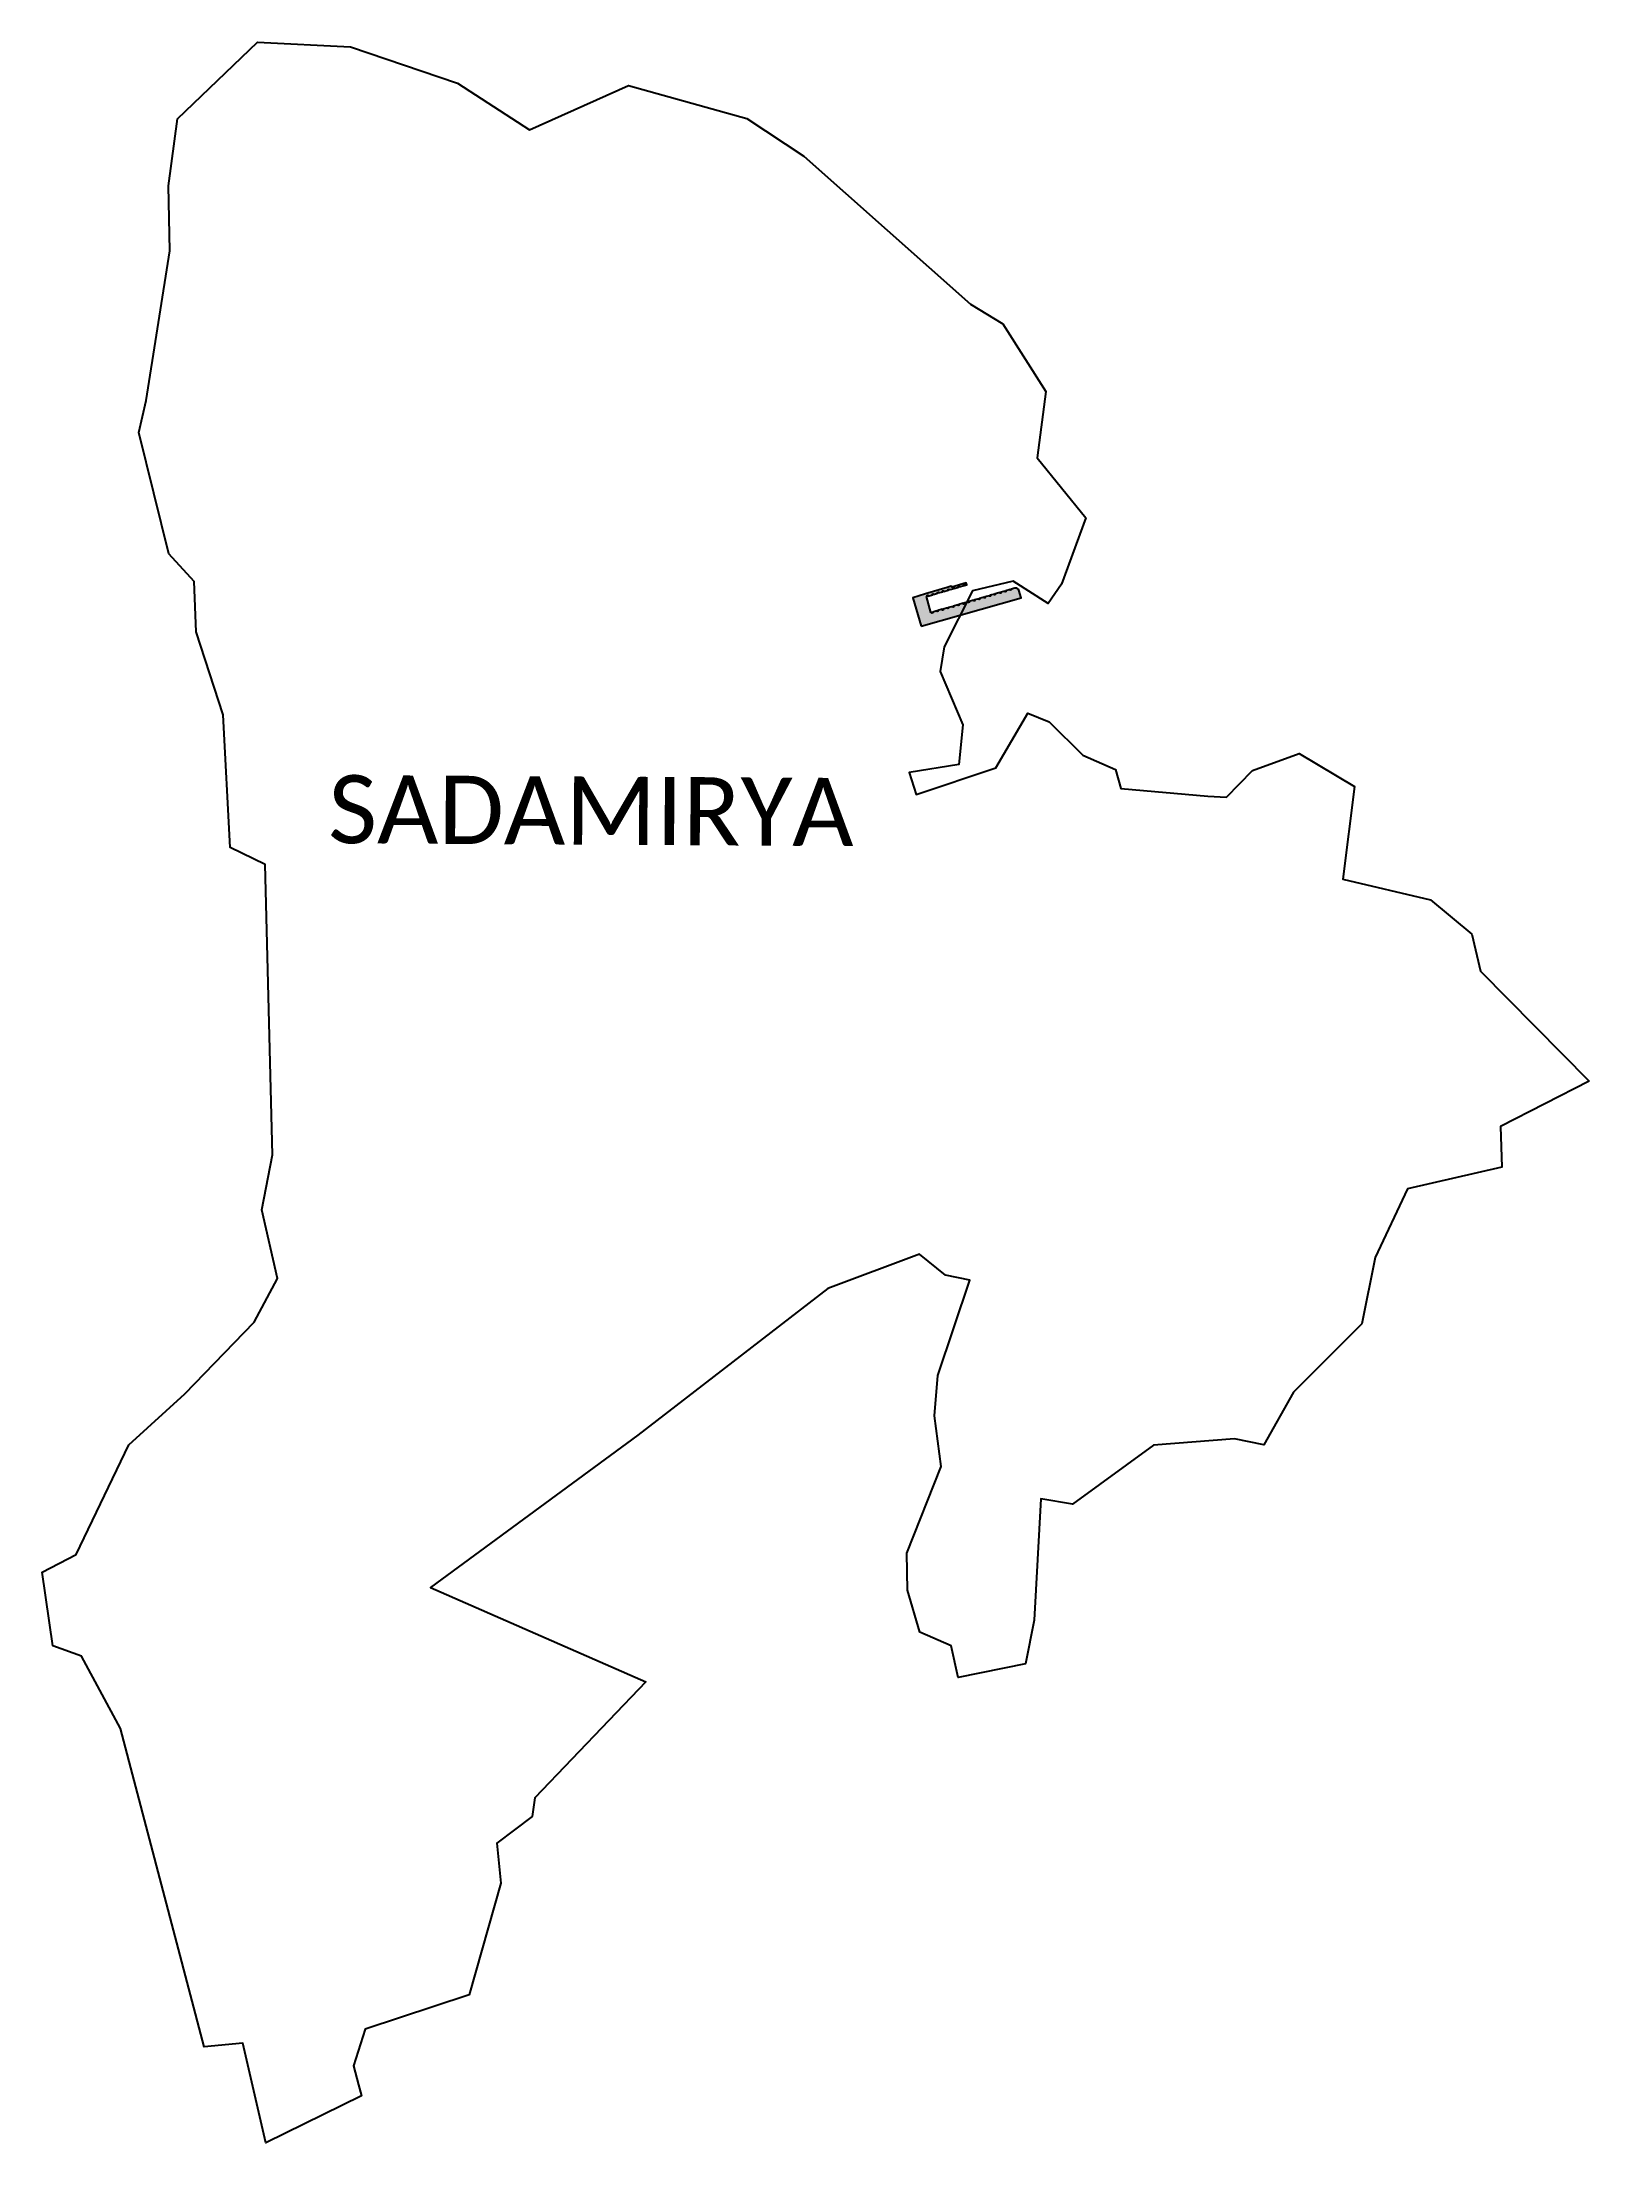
# Model space of a CAD drawing. Header units: metres. Extents: x 314310 to 316673, y 1882543 to 1885750.
import ezdxf

# ---------------------------------------------------------------- set-up
doc = ezdxf.new("R2010")
doc.units = ezdxf.units.M
doc.header["$MEASUREMENT"] = 0
for name, color, linetype in [('JETTY', 51, 'Continuous'), ('JETTY HATCH', 210, 'Continuous'), ('village', 3, 'Continuous'), ('VILLAGE NAME', 250, 'Continuous')]:
    doc.layers.add(name, color=color, linetype=linetype)
doc.styles.get("Standard").update_dxf_attribs({"font": 'arial.ttf'})

msp = doc.modelspace()

# ---------------------------------------------------------------- hatches: boundary and pattern name
at = {"layer": 'JETTY HATCH'}
h = msp.add_hatch(dxfattribs=at)
h.set_pattern_fill('ANGLE', color=256, scale=5)
h.set_pattern_definition([(0, (0, 0), (0, 1.375), [1, -0.375]), (90, (0, 0), (-1.375, 8e-17), [1, -0.375])])
h.paths.add_polyline_path([(315653, 1884858), (315805.7, 1884901.3), (315801.9, 1884913.4), (315801, 1884914.7), (315799.6, 1884915.7), (315798.2, 1884916.1), (315796.1, 1884916.3), (315790.2, 1884914.7), (315790.5, 1884913.6), (315789, 1884913.1), (315788.7, 1884914.2), (315782.2, 1884912.2), (315782.5, 1884911.2), (315781.2, 1884910.7), (315780.8, 1884911.9), (315774.3, 1884909.9), (315774.5, 1884908.8), (315773.3, 1884908.5), (315772.8, 1884909.6), (315766, 1884907.6), (315766.4, 1884906.5), (315765.1, 1884906.1), (315764.8, 1884907.1), (315758.3, 1884905.4), (315758.5, 1884904.1), (315757.2, 1884903.8), (315756.8, 1884904.8), (315750.2, 1884903), (315750.6, 1884901.7), (315749.2, 1884901.3), (315748.9, 1884902.6), (315742.2, 1884900.6), (315742.5, 1884899.4), (315741.2, 1884899), (315740.9, 1884900.1), (315734.2, 1884898.2), (315734.6, 1884897.1), (315733.4, 1884896.7), (315732.9, 1884897.9), (315726.4, 1884895.9), (315726.7, 1884894.8), (315725.3, 1884894.3), (315724.9, 1884895.5), (315718.2, 1884893.6), (315718.4, 1884892.4), (315717.4, 1884892), (315716.8, 1884893.2), (315710.3, 1884891.3), (315710.7, 1884890.1), (315709.3, 1884889.7), (315709, 1884890.9), (315702.5, 1884888.9), (315702.7, 1884887.9), (315701.5, 1884887.4), (315701, 1884888.5), (315694.5, 1884886.6), (315694.8, 1884885.5), (315693.4, 1884885), (315692.9, 1884886.3), (315686.5, 1884884.4), (315686.8, 1884883.3), (315685.6, 1884882.9), (315684.9, 1884884), (315678.4, 1884882.1), (315678.6, 1884880.9), (315677.4, 1884880.5), (315676.9, 1884881.7), (315670.5, 1884879.8), (315670.8, 1884878.6), (315669.2, 1884878.1), (315669, 1884879.1), (315667.7, 1884878.9), (315660.8, 1884903.4), (315661.9, 1884903.7), (315661.6, 1884904.8), (315663, 1884905.4), (315663.5, 1884904.2), (315670, 1884906.2), (315669.8, 1884907.3), (315671.1, 1884907.8), (315671.5, 1884906.5), (315677.9, 1884908.5), (315677.7, 1884909.7), (315679.1, 1884910.1), (315679.4, 1884908.9), (315685.9, 1884910.9), (315685.6, 1884912), (315687, 1884912.4), (315687.3, 1884911.3), (315693.9, 1884913.2), (315693.6, 1884914.3), (315694.9, 1884914.8), (315695.3, 1884913.6), (315701.6, 1884915.4), (315701.5, 1884916.6), (315703, 1884917.1), (315703.4, 1884916), (315709.7, 1884917.8), (315709.5, 1884918.9), (315711, 1884919.4), (315711.2, 1884918.2), (315717.8, 1884920.1), (315717.5, 1884921.3), (315718.9, 1884921.7), (315719.3, 1884920.5), (315722.4, 1884921.4), (315721.5, 1884924.6), (315699.5, 1884917.9), (315698.7, 1884919.4), (315692.7, 1884917.5), (315659.3, 1884907.5), (315640.4, 1884901.5)])

# ---------------------------------------------------------------- linework, layer by layer
at = {"layer": 'JETTY', "flags": 128}
msp.add_lwpolyline([(315653, 1884858), (315805.7, 1884901.3), (315801.9, 1884913.4), (315801, 1884914.7), (315799.6, 1884915.7), (315798.2, 1884916.1), (315796.1, 1884916.3), (315790.2, 1884914.7), (315790.5, 1884913.6), (315789, 1884913.1), (315788.7, 1884914.2), (315782.2, 1884912.2), (315782.5, 1884911.2), (315781.2, 1884910.7), (315780.8, 1884911.9), (315774.3, 1884909.9), (315774.5, 1884908.8), (315773.3, 1884908.5), (315772.8, 1884909.6), (315766, 1884907.6), (315766.4, 1884906.5), (315765.1, 1884906.1), (315764.8, 1884907.1), (315758.3, 1884905.4), (315758.5, 1884904.1), (315757.2, 1884903.8), (315756.8, 1884904.8), (315750.2, 1884903), (315750.6, 1884901.7), (315749.2, 1884901.3), (315748.9, 1884902.6), (315742.2, 1884900.6), (315742.5, 1884899.4), (315741.2, 1884899), (315740.9, 1884900.1), (315734.2, 1884898.2), (315734.6, 1884897.1), (315733.4, 1884896.7), (315732.9, 1884897.9), (315726.4, 1884895.9), (315726.7, 1884894.8), (315725.3, 1884894.3), (315724.9, 1884895.5), (315718.2, 1884893.6), (315718.4, 1884892.4), (315717.4, 1884892), (315716.8, 1884893.2), (315710.3, 1884891.3), (315710.7, 1884890.1), (315709.3, 1884889.7), (315709, 1884890.9), (315702.5, 1884888.9), (315702.7, 1884887.9), (315701.5, 1884887.4), (315701, 1884888.5), (315694.5, 1884886.6), (315694.8, 1884885.5), (315693.4, 1884885), (315692.9, 1884886.3), (315686.5, 1884884.4), (315686.8, 1884883.3), (315685.6, 1884882.9), (315684.9, 1884884), (315678.4, 1884882.1), (315678.6, 1884880.9), (315677.4, 1884880.5), (315676.9, 1884881.7), (315670.5, 1884879.8), (315670.8, 1884878.6), (315669.2, 1884878.1), (315669, 1884879.1), (315667.7, 1884878.9), (315660.8, 1884903.4), (315661.9, 1884903.7), (315661.6, 1884904.8), (315663, 1884905.4), (315663.5, 1884904.2), (315670, 1884906.2), (315669.8, 1884907.3), (315671.1, 1884907.8), (315671.5, 1884906.5), (315677.9, 1884908.5), (315677.7, 1884909.7), (315679.1, 1884910.1), (315679.4, 1884908.9), (315685.9, 1884910.9), (315685.6, 1884912), (315687, 1884912.4), (315687.3, 1884911.3), (315693.9, 1884913.2), (315693.6, 1884914.3), (315694.9, 1884914.8), (315695.3, 1884913.6), (315701.6, 1884915.4), (315701.5, 1884916.6), (315703, 1884917.1), (315703.4, 1884916), (315709.7, 1884917.8), (315709.5, 1884918.9), (315711, 1884919.4), (315711.2, 1884918.2), (315717.8, 1884920.1), (315717.5, 1884921.3), (315718.9, 1884921.7), (315719.3, 1884920.5), (315722.4, 1884921.4), (315721.5, 1884924.6), (315699.5, 1884917.9), (315698.7, 1884919.4), (315692.7, 1884917.5), (315659.3, 1884907.5), (315640.4, 1884901.5)], close=True, dxfattribs=at)
at = {"layer": 'village', "color": 3, "true_color": 0x00ff00}
msp.add_polyline3d([(316672.7, 1884163.6, 0), (316537.7, 1884094.5, 0), (316539.4, 1884032.4, 0), (316395.7, 1883999.5, 0), (316346.4, 1883894.4, 0), (316325.9, 1883793.1, 0), (316221.4, 1883689, 0), (316176, 1883608.7, 0), (316131.6, 1883617.8, 0), (316007.9, 1883608.1, 0), (315884.1, 1883517.8, 0), (315835.7, 1883526.2, 0), (315825.2, 1883340.9, 0), (315812, 1883274.1, 0), (315709.5, 1883253.5, 0), (315698.5, 1883301.7, 0), (315650.9, 1883322.8, 0), (315631.9, 1883386.7, 0), (315630.9, 1883443.4, 0), (315683.2, 1883575.3, 0), (315673, 1883652.7, 0), (315678.2, 1883714.4, 0), (315727, 1883859.7, 0), (315689.9, 1883867.4, 0), (315650.5, 1883899.7, 0), (315510.1, 1883847.4, 0), (315220.4, 1883623.5, 0), (314903.8, 1883390.8, 0), (315232.3, 1883246.8, 0), (315062.9, 1883069.9, 0), (315059.1, 1883041.3, 0), (315004.7, 1883000.3, 0), (315010.8, 1882939.4, 0), (314962.7, 1882768.8, 0), (314804, 1882716.7, 0), (314786.1, 1882660.6, 0), (314793.7, 1882631.6, 0), (314798.2, 1882614.7, 0), (314652.4, 1882542.9, 0), (314616.8, 1882695.1, 0), (314558.1, 1882689.5, 0), (314430, 1883175.6, 0), (314370.5, 1883285.9, 0), (314326.7, 1883301.7, 0), (314310.4, 1883414.1, 0), (314362.4, 1883441.2, 0), (314442.9, 1883608.8, 0), (314528.3, 1883686.6, 0), (314634.1, 1883795.7, 0), (314669.8, 1883862.3, 0), (314645.8, 1883967.5, 0), (314662.5, 1884051.1, 0), (314651, 1884494.3, 0), (314597.7, 1884520.4, 0), (314587, 1884722.8, 0), (314545.7, 1884849.7, 0), (314542.5, 1884926.5, 0), (314503.8, 1884968.9, 0), (314458, 1885153.7, 0), (314469.5, 1885202.6, 0), (314505.6, 1885431.3, 0), (314503.7, 1885530.2, 0), (314517.2, 1885632.7, 0), (314639.5, 1885749.9, 0), (314781.2, 1885742.7, 0), (314944.7, 1885687.3, 0), (315054.7, 1885615.8, 0), (315206.2, 1885683.5, 0), (315386.7, 1885633.4, 0), (315473.5, 1885575.9, 0), (315728, 1885349.6, 0), (315777.8, 1885319.8, 0), (315843.4, 1885216.6, 0), (315829.9, 1885115, 0), (315904.4, 1885023.5, 0), (315867.3, 1884922.2, 0), (315846.7, 1884892.7, 0), (315793.4, 1884926.9, 0), (315731.2, 1884912.4, 0), (315687.8, 1884826.8, 0), (315681.7, 1884788.8, 0), (315716.7, 1884707.5, 0), (315710.5, 1884647.3, 0), (315634.4, 1884634.9, 0), (315645.1, 1884601.3, 0), (315766.8, 1884642.1, 0), (315815.7, 1884725.5, 0), (315848.2, 1884712.2, 0), (315899.5, 1884661.1, 0), (315949.6, 1884639.6, 0), (315957.8, 1884610.2, 0), (316090.4, 1884599, 0), (316119, 1884597, 0), (316158.9, 1884637.9, 0), (316230, 1884664.1, 0), (316314.6, 1884613.6, 0), (316296.6, 1884472, 0), (316430.5, 1884440.7, 0), (316493.7, 1884387.9, 0), (316507.2, 1884331.8, 0)], close=True, dxfattribs=at)

# ---------------------------------------------------------------- texts
at = {"layer": 'VILLAGE NAME', "insert": (314747.9, 1884631), "char_height": 104.042, "attachment_point": 1, "rotation": 359.6762}
msp.add_mtext_dynamic_manual_height_columns('{\\fCalibri|b0|i0|c0|p34;SADAMIRYA}', width=1115.134, gutter_width=520.2, heights=[0], dxfattribs=at)

doc.saveas('drawing.dxf')
